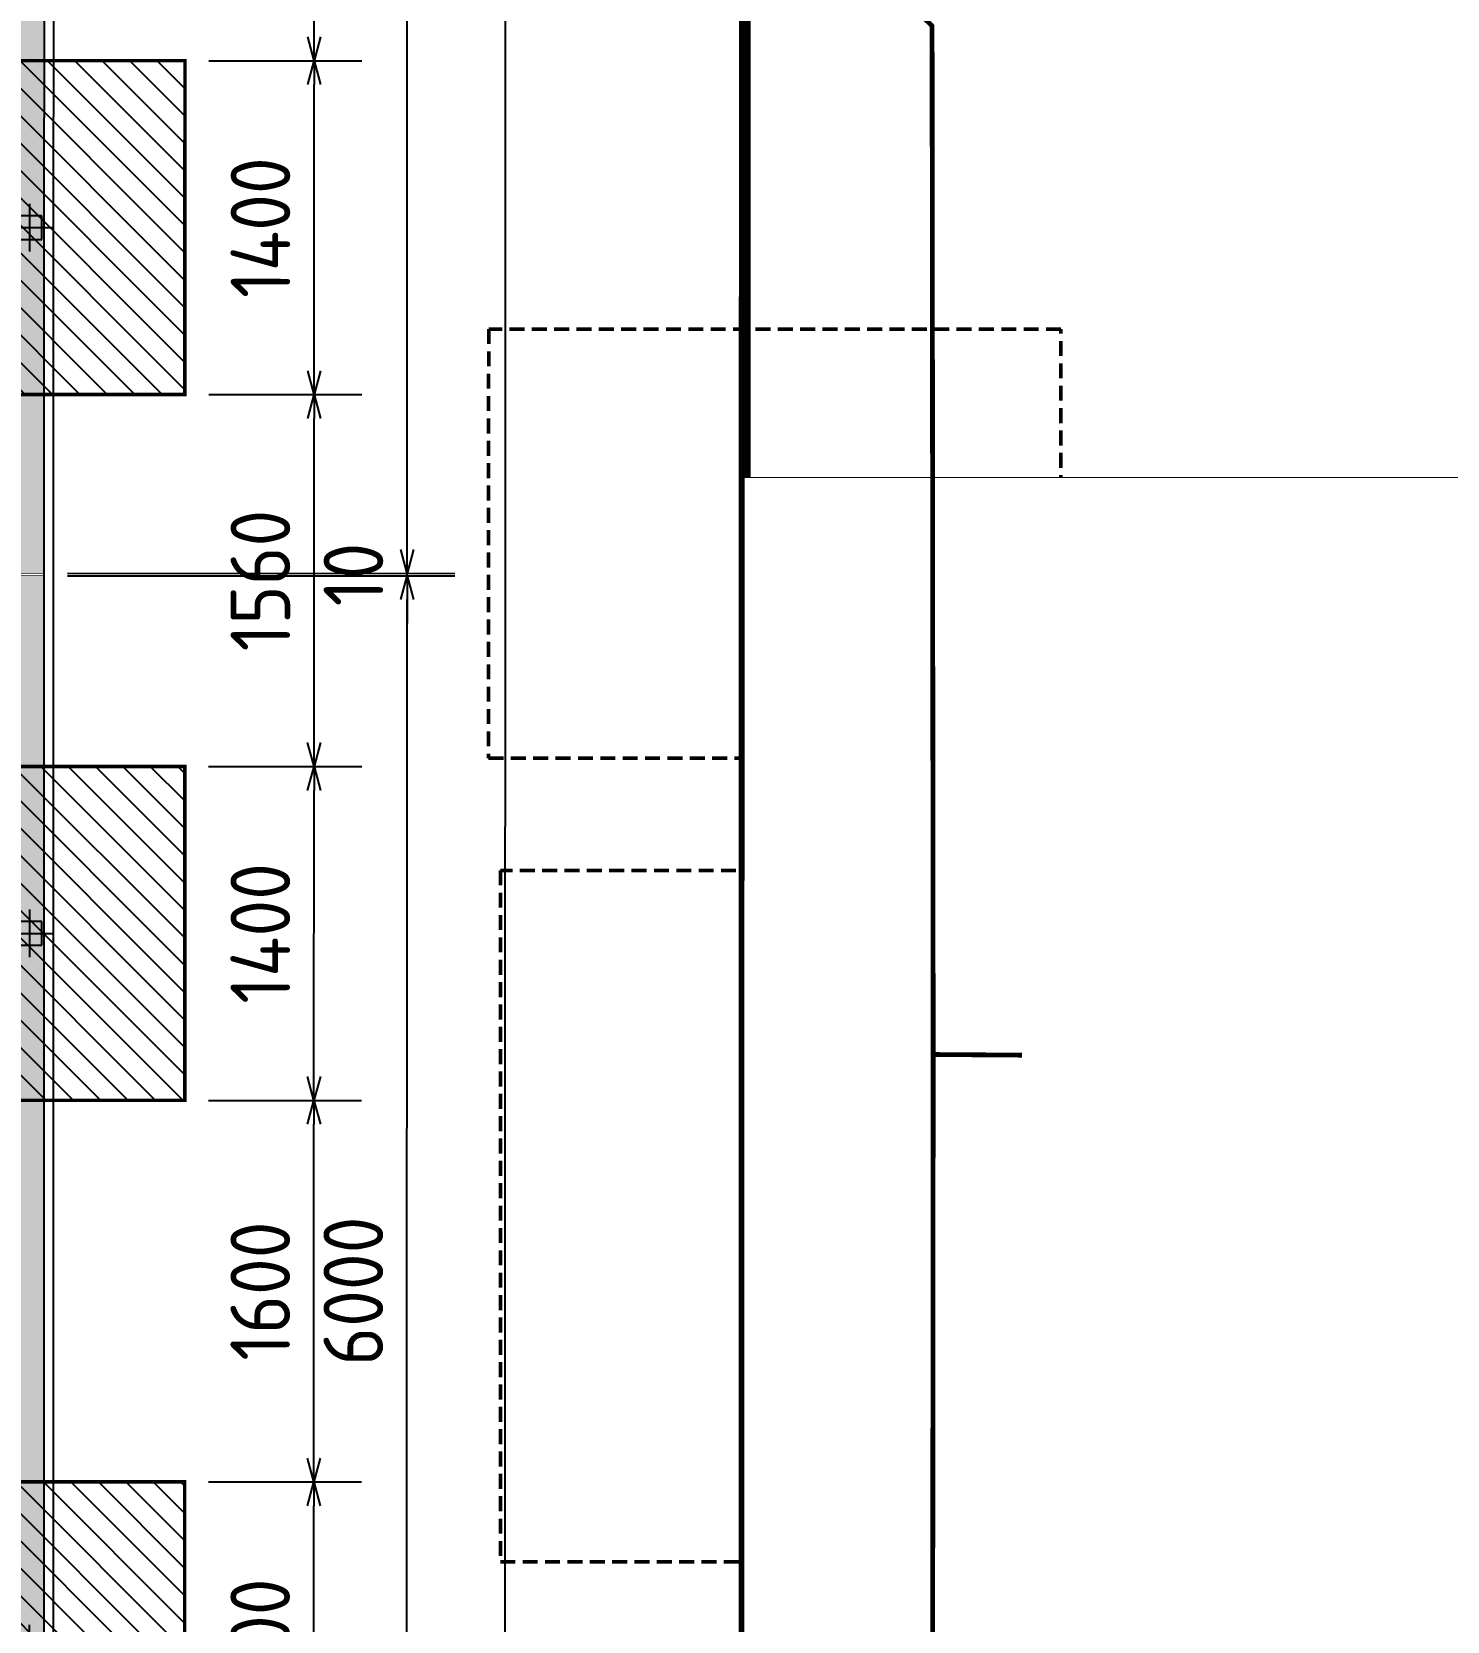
# Model space of a CAD drawing. Header units: centimetres. Extents: x -6122352 to 6876996, y -1694241 to 2592194.
# Drawn here: x 89048 to 94984, y -28458 to -21793 of the extents above; entities that cross this region are included whole.
import ezdxf
from ezdxf.xclip import XClip

# ---------------------------------------------------------------- set-up
doc = ezdxf.new("R2010")
doc.units = ezdxf.units.CM
doc.header["$MEASUREMENT"] = 0
doc.header["$XCLIPFRAME"] = 2
doc.header["$PDMODE"] = 66
doc.header["$PDSIZE"] = 100
for name, pattern in [('CENTER', [2, 1.25, -0.25, 0.25, -0.25]), ('DASHED2', [0.375, 0.25, -0.125]), ('XR-AR-END-SETTING OUT PLAN$0$23261-XR-AR-SI-GF$0$HIDDEN', [0.375, 0.25, -0.125]), ('XR-AR-END-SETTING OUT PLAN$0$23585-XR-AR-END-GROUND FLOOR$0$23261-XR-AR-SI-GF$0$HIDDEN', [0.375, 0.25, -0.125]), ('XR-AR-END-SETTING OUT PLAN$0$23585-XR-AR-END-GROUND FLOOR$0$945-4P-1-101-GROUND FLOOR PLAN$0$XR-MIDDLE-GROUND FLOOR PLAN$0$HIDDEN2', [0.1875, 0.125, -0.0625]), ('XR-AR-END-SETTING OUT PLAN$0$23585-XR-AR-END-GROUND FLOOR$0$XR-END-GROUND FLOOR PLAN$0$HIDDEN2', [0.1875, 0.125, -0.0625])]:
    doc.linetypes.add(name, pattern=pattern)
doc.layers.get('Defpoints').update_dxf_attribs({"color": 255, "linetype": 'CENTER'})
for name, color, linetype in [('00-MI-DIM', 7, 'Continuous'), ('23585-XR-AR-BOUNDARY WALLS AND SETBACKS$0$setback', 7, 'XR-AR-END-SETTING OUT PLAN$0$23261-XR-AR-SI-GF$0$HIDDEN'), ('@MI-FOOTINGS', 7, 'Continuous'), ('@MI-REF LAYER', 7, 'Continuous'), ('@MI-TYPE-02', 6, 'Continuous'), ('B_TH_4', 7, 'Continuous'), ('XR-AR-END-SETTING OUT PLAN$0$23585-XR-AR-END-GROUND FLOOR$0$A-Flor-Strs', 1, 'Continuous')]:
    doc.layers.add(name, color=color, linetype=linetype)
doc.layers.add('08-Compound Wall-2', color=6, linetype='Continuous', lineweight=25, true_color=0xff00ff)
for name, color, linetype, lineweight in [('@ Foundations', 4, 'DASHED2', 50), ('A-ANNO-TEXT', 3, 'Continuous', 25), ('XR-AR-END-SETTING OUT PLAN$0$23585-XR-AR-END-GROUND FLOOR$0$A-DOOR-FULL', 1, 'Continuous', 9), ('XR-AR-END-SETTING OUT PLAN$0$23585-XR-AR-END-GROUND FLOOR$0$A-FLOR-OVHD', 9, 'XR-AR-END-SETTING OUT PLAN$0$23585-XR-AR-END-GROUND FLOOR$0$23261-XR-AR-SI-GF$0$HIDDEN', 15), ('XR-AR-END-SETTING OUT PLAN$0$23585-XR-AR-END-GROUND FLOOR$0$A-GLAZ-SILL', 8, 'Continuous', 5), ('XR-AR-END-SETTING OUT PLAN$0$23585-XR-AR-END-GROUND FLOOR$0$A-GLAZ-WNDO', 232, 'Continuous', 9), ('XR-AR-END-SETTING OUT PLAN$0$23585-XR-AR-END-GROUND FLOOR$0$A-WALL', 7, 'Continuous', 30), ('XR-AR-END-SETTING OUT PLAN$0$23585-XR-AR-END-GROUND FLOOR$0$S-COLS', 51, 'Continuous', 40), ('XR-AR-END-SETTING OUT PLAN$0$23585-XR-AR-END-GROUND FLOOR$0$S-COLS-PATT', 8, 'Continuous', 5)]:
    doc.layers.add(name, color=color, linetype=linetype, lineweight=lineweight)
doc.styles.add('Schueco-BEMSTIL', font='isocpeur.ttf', dxfattribs={"width": 0.9})
doc.dimstyles.new('MI- JWC-TXT-2.5 MM', dxfattribs={"dimscale": 1.5, "dimtxt": 2.5, "dimasz": 1, "dimexe": 2, "dimexo": 1, "dimgap": 1, "dimtad": 1, "dimdec": 0, "dimdsep": 46, "dimtxsty": 'Schueco-BEMSTIL', "dimblk": 'OPEN30', "dimcen": 0, "dimdle": 2, "dimclrd": 140, "dimclre": 8, "dimclrt": 40, "dimadec": 0, "dimazin": 2, "dimtfac": 1, "dimtdec": 0, "dimtix": 1, "dimtmove": 2, "dimatfit": 3, "dimldrblk": 'OPEN', "dimfxl": 2, "dimlwd": -1, "dimlwe": -1, "dimarcsym": 0})

# ---------------------------------------------------------------- blocks, each defined once
blk = doc.blocks.new('23585-XR-AR-BOUNDARY WALLS AND SETBACKS')
at = {"layer": '08-Compound Wall-2'}
blk.add_lwpolyline([(496465.304265361, 2768950.314838669), (496482.9255285829, 2768934.168785633), (496489.0395714305, 2768940.84125811), (496493.0929700581, 2768945.265056611), (496497.1463700577, 2768949.688856612), (496501.1997700583, 2768954.112656611), (496505.2531700579, 2768958.536456612), (496511.2982549883, 2768965.13399356), (496493.6763889136, 2768981.279238157)], dxfattribs=at)
at = {"layer": '23585-XR-AR-BOUNDARY WALLS AND SETBACKS$0$setback', "ltscale": 40, "const_width": 0.05}
blk.add_lwpolyline([(496482.7465575228, 2768938.266069014), (496468.3693618508, 2768951.439640108), (496472.5242740114, 2768955.974177996), (496476.5774013817, 2768960.39789873), (496480.6310491082, 2768964.821550814), (496484.6844491076, 2768969.245350815), (496488.7378421992, 2768973.669143274), (496492.8907719729, 2768978.201506046), (496507.268439416, 2768965.02861297), (496503.11500178, 2768960.495598367), (496499.0616017811, 2768956.071798366), (496495.0082017799, 2768951.647998367), (496490.9548017806, 2768947.224198367), (496486.9014429426, 2768942.800443289)], close=True, dxfattribs=at)
blk = doc.blocks.new('A$C9d9485f6')
at = {"layer": 'A-ANNO-TEXT', "rotation": 312.4881850805905}
blk.add_blockref('23585-XR-AR-BOUNDARY WALLS AND SETBACKS', (-2377088.534775567, -1504219.252137818), dxfattribs=at)
blk = doc.blocks.new('*U35')
for points in [[(91, -5.684341886080801e-14), (41, -5.684341886080801e-14), (41, 1021), (91, 1021)], [(0, 0), (38, -5.684341886080801e-14), (38, -50), (50, -50), (50, -249.999999999997), (0, -249.999999999997)], [(1100, 2.842170943040401e-14), (1062, -2.842170943040401e-14), (1062, -49.99999999999997), (1050, -49.99999999999997), (1050, -249.999999999997), (1100, -249.999999999997)]]:
    blk.add_lwpolyline(points, close=True)
at = {"color": 8, "linetype": 'XR-AR-END-SETTING OUT PLAN$0$23585-XR-AR-END-GROUND FLOOR$0$XR-END-GROUND FLOOR PLAN$0$HIDDEN2'}
blk.add_arc((41, -5.684341886080801e-14), 1021, 1.594950045944486e-15, 90, dxfattribs=at)
at = {"layer": 'XR-AR-END-SETTING OUT PLAN$0$23585-XR-AR-END-GROUND FLOOR$0$A-GLAZ-SILL', "linetype": 'XR-AR-END-SETTING OUT PLAN$0$23585-XR-AR-END-GROUND FLOOR$0$945-4P-1-101-GROUND FLOOR PLAN$0$XR-MIDDLE-GROUND FLOOR PLAN$0$HIDDEN2', "ltscale": 3}
blk.add_lwpolyline([(0, 0), (1100, 0), (1100, -249.999999999997), (0, -249.999999999997)], close=True, dxfattribs=at)
blk = doc.blocks.new('*U37')
for points in [[(91, -5.684341886080801e-14), (41, -5.684341886080801e-14), (41, 1021), (91, 1021)], [(0, 0), (38, -5.684341886080801e-14), (38, -50), (50, -50), (50, -109.9999999801787), (0, -109.9999999801787)], [(1100, 2.842170943040401e-14), (1062, -2.842170943040401e-14), (1062, -49.99999999999997), (1050, -49.99999999999997), (1050, -109.9999999801786), (1100, -109.9999999801786)]]:
    blk.add_lwpolyline(points, close=True)
at = {"color": 8, "linetype": 'XR-AR-END-SETTING OUT PLAN$0$23585-XR-AR-END-GROUND FLOOR$0$XR-END-GROUND FLOOR PLAN$0$HIDDEN2'}
blk.add_arc((41, -5.684341886080801e-14), 1021, 1.594950045944486e-15, 90, dxfattribs=at)
at = {"layer": 'XR-AR-END-SETTING OUT PLAN$0$23585-XR-AR-END-GROUND FLOOR$0$A-GLAZ-SILL', "linetype": 'XR-AR-END-SETTING OUT PLAN$0$23585-XR-AR-END-GROUND FLOOR$0$945-4P-1-101-GROUND FLOOR PLAN$0$XR-MIDDLE-GROUND FLOOR PLAN$0$HIDDEN2', "ltscale": 3}
blk.add_lwpolyline([(0, 0), (1100, 0), (1100, -109.9999999801786), (0, -109.9999999801786)], close=True, dxfattribs=at)
blk = doc.blocks.new('XR-AR-END-SETTING OUT PLAN$0$23585-XR-AR-END-GROUND FLOOR$0$A$C75a8815d')
at = {"layer": 'XR-AR-END-SETTING OUT PLAN$0$23585-XR-AR-END-GROUND FLOOR$0$S-COLS', "color": 252, "lineweight": 30}
for points in [[(-0.02841067314147949, 3499.999932765961), (-0.02841019630432129, 2699.999933242798), (249.9715893268585, 2699.999932765961), (249.9715902805328, 3499.999933004379)], [(3.814697265625e-06, 0.001664876937866211), (3.814697265625e-06, 550.001665353775), (250.0000038146973, 550.0016646385193), (250.0000038146973, 0.001665115356445312)]]:
    blk.add_lwpolyline(points, close=True, dxfattribs=at)
blk = doc.blocks.new('XR-AR-END-SETTING OUT PLAN')
at = {"layer": 'XR-AR-END-SETTING OUT PLAN$0$23585-XR-AR-END-GROUND FLOOR$0$A-FLOR-OVHD', "color": 8}
blk.add_line((3200.106140449643, 10249.99855422974), (3200.106631532311, 8999.99834060669), dxfattribs=at)
at = {"layer": 'XR-AR-END-SETTING OUT PLAN$0$23585-XR-AR-END-GROUND FLOOR$0$A-FLOR-OVHD', "color": 8, "ltscale": 5}
for p, q in [((4150.149359419942, 9210.30683708191), (3250.158987239003, 9610.350899219513)), ((3250.158987298608, 9210.306836605072), (4150.149360194802, 9610.350899219513))]:
    blk.add_line(p, q, dxfattribs=at)
blk.add_lwpolyline([(3250.158987298608, 9210.306836605072), (4150.149359419942, 9210.30683708191), (4150.149360194802, 9610.350899219513), (3250.158987239003, 9610.350899219513)], close=True, dxfattribs=at)
at = {"layer": 'XR-AR-END-SETTING OUT PLAN$0$23585-XR-AR-END-GROUND FLOOR$0$A-Flor-Strs', "color": 8}
for p, q in [((3000.102111771703, 10249.9985537529), (3000.102079167962, 8999.993498325348)), ((3300.102112427354, 10249.99855422974), (3300.102079108357, 8999.99349784851)), ((3300.102093592286, 9549.99603509903), (3171.357380345464, 9681.451865673065)), ((3000.102095738053, 9549.996026039124), (3300.102093592286, 9549.99603509903)), ((3300.102093592286, 9549.99603509903), (3171.35738016665, 9418.540202617645))]:
    blk.add_line(p, q, dxfattribs=at)
at = {"layer": 'XR-AR-END-SETTING OUT PLAN$0$23585-XR-AR-END-GROUND FLOOR$0$A-GLAZ-SILL', "color": 8}
blk.add_line((3250.100986972451, 6049.997144699097), (3250.10133947432, 8199.998291492462), dxfattribs=at)
at = {"layer": 'XR-AR-END-SETTING OUT PLAN$0$23585-XR-AR-END-GROUND FLOOR$0$A-GLAZ-WNDO', "color": 8}
for p, q in [((3000.101339235902, 8199.998291015625), (3000.101339116693, 8149.998291015625)), ((3150.100986912847, 6099.997143745422), (3150.101339116693, 8199.998291015625)), ((3150.101339116693, 8199.998291015625), (3150.101339295506, 8149.998290538788)), ((3150.101339295506, 8149.998290538788), (3000.101339116693, 8149.998291015625)), ((3000.101213410497, 7447.998108863831), (3000.101213350892, 7497.998109340668)), ((3000.101213350892, 7497.998109340668), (3150.101213827729, 7497.998108386993)), ((3150.101213827729, 7497.998108386993), (3150.101213887334, 7447.998108863831)), ((3150.101213887334, 7447.998108863831), (3000.101213410497, 7447.998108863831)), ((3000.100987270474, 6746.998107910156), (3000.100986436009, 6796.998108863831)), ((3000.100986436009, 6796.998108863831), (3150.100987270474, 6796.998108863831)), ((3150.100986376405, 6746.998108863831), (3000.100987270474, 6746.998107910156)), ((3150.100987270474, 6796.998108863831), (3150.100986376405, 6746.998108863831)), ((3000.100986972451, 6049.997144699097), (3000.100986972451, 6099.997144699097)), ((3000.100986972451, 6099.997144699097), (3150.100986912847, 6099.997143745422)), ((3150.100986912847, 6099.997143745422), (3150.100987151265, 6049.997144699097)), ((3000.100986972451, 6049.997144699097), (3250.100986972451, 6049.997144699097))]:
    blk.add_line(p, q, dxfattribs=at)
for points in [[(3250.122793927789, 8199.997313976288), (3000.101339235902, 8199.998291015625)], [(3000.101213350892, 7497.998109340668), (3000.101339116693, 8149.998291015625)], [(3050.101339116693, 8149.998291015625), (3050.101213350892, 7497.998108863831)], [(3000.100986972451, 6099.997144699097), (3000.101213410497, 7447.998108863831)], [(3050.101213291287, 7447.998109340668), (3050.100986912847, 6796.998107910156)], [(3050.100986853242, 6746.998108386993), (3050.1009863168, 6099.997145175934)]]:
    blk.add_lwpolyline(points, dxfattribs=at)
at = {"layer": 'XR-AR-END-SETTING OUT PLAN$0$23585-XR-AR-END-GROUND FLOOR$0$A-WALL', "color": 8}
blk.add_lwpolyline([(3850.106042101979, 10500.01968860626), (5750.107330158353, 10500.00084400177), (5750.107415214181, 10250.00188541412), (4790.107357934117, 10249.9985537529), (4790.107358291745, 10149.99855566025), (4540.107357993722, 10149.99855566025), (4540.10735835135, 10249.9985537529), (3000.102095916867, 10249.99855327606), (3000.102079048753, 11999.99910259247), (3250.104392960668, 11999.99910163879), (3250.104392841458, 11100.02067995071), (3850.106042161584, 11100.02068090439), (3850.10604198277, 10499.99947547913)], dxfattribs=at)
for points in [[(4790.1072358042, 8749.999267578125), (3250.101112738252, 8749.997854709625), (3250.123472645879, 8199.998291492462), (3000.123275354505, 8199.998291015625), (3000.100934281945, 8999.998242855072), (4540.107388034463, 8999.998847484589), (4540.107358470559, 9049.998554706573), (4790.107358232141, 9049.99855518341)], [(5650.11106570065, 8750.000054359436), (4790.107256367803, 8749.999291419983), (4790.107256188989, 8850.000108718872), (5650.111065641046, 8850.001082897186)], [(3250.12934859097, 5750.006791114807), (3250.100409820676, 5750.006854534149), (3250.100986972451, 6049.997144699097), (3000.129348531365, 6049.997144699097), (3000.129348650575, 5499.999974727631), (3250.129348769784, 5500.006791591644)], [(3250.129348710179, 5499.998108386993), (7760.105232134461, 5500.00174665451), (7760.105232253671, 5750.00045633316), (3250.129348531365, 5749.997789859772)]]:
    blk.add_lwpolyline(points, close=True, dxfattribs=at)
at = {"layer": 'XR-AR-END-SETTING OUT PLAN$0$23585-XR-AR-END-GROUND FLOOR$0$A-DOOR-FULL', "color": 8, "xscale": -1, "rotation": 270}
blk.add_blockref('*U35', (4790.107358232141, 9049.99855518341), dxfattribs=at)
at = {"layer": 'XR-AR-END-SETTING OUT PLAN$0$23585-XR-AR-END-GROUND FLOOR$0$A-DOOR-FULL', "color": 8, "xscale": 0.9090909090912127, "yscale": 0.9090909090912127, "zscale": 0.9090909090912127, "rotation": 179.9999999999999}
blk.add_blockref('*U37', (6650.111066237092, 8750.001082897186), dxfattribs=at)
at = {"layer": 'XR-AR-END-SETTING OUT PLAN$0$23585-XR-AR-END-GROUND FLOOR$0$S-COLS-PATT', "color": 8}
blk.add_blockref('XR-AR-END-SETTING OUT PLAN$0$23585-XR-AR-END-GROUND FLOOR$0$A$C75a8815d', (3000.129344239831, 5499.998310089111), dxfattribs=at)
blk = doc.blocks.new('END UNIT')
at = {"xscale": 0.001, "yscale": 0.001, "zscale": 0.001}
blk.add_blockref('XR-AR-END-SETTING OUT PLAN', (-9.150201729830158, 0), dxfattribs=at)
blk = doc.blocks.new('TH_4')
at = {"xscale": -1}
blk.add_blockref('END UNIT', (495826.3053798428, 2769130.514097063), dxfattribs=at)
blk = doc.blocks.new('A$C780da55d')
at = {"layer": 'B_TH_4', "xscale": 1.000039159572381, "yscale": 1.000039159572381, "zscale": 1.000039159572381}
blk.add_blockref('TH_4', (-495814.0704651335, -2769239.302089663), dxfattribs=at)
blk = doc.blocks.new('23585-XR-AR-MALDIVE-2$0$TH_4')
blk.add_blockref('A$C780da55d', (495794.655359471, 2769130.864096801))
at = {"layer": '@ Foundations', "linetype": 'DASHED2', "ltscale": 0.25}
for points in [[(495831.1802292943, 2769137.659569025), (495833.4802292943, 2769137.659569025), (495833.4802292943, 2769140.559569024), (495831.1802292943, 2769140.559569024)], [(495833.5302292943, 2769135.389569025), (495833.5302292943, 2769137.189569024), (495831.1302292944, 2769137.189569024), (495831.1302292944, 2769135.389569025)]]:
    blk.add_lwpolyline(points, close=True, dxfattribs=at)
blk = doc.blocks.new('_Open30')
at = {"color": 0, "linetype": 'ByBlock', "lineweight": -2}
for p, q in [((-1, 0.26794919), (0, 0)), ((0, 0), (-1, -0.26794919)), ((0, 0), (-1, 0))]:
    blk.add_line(p, q, dxfattribs=at)
blk = doc.blocks.new('*D969')
at = {"layer": '00-MI-DIM', "color": 8, "transparency": 16777216}
for p, q in [((436954.0152528339, -155180.2610541204), (438577.6375002023, -155180.5519623827)), ((436952.9402184869, -161180.2609578122), (438576.5624659396, -161180.5518660744))]:
    blk.add_line(p, q, dxfattribs=at)
at = {"layer": '00-MI-DIM', "color": 140, "transparency": 16777216}
blk.add_line((438376.5803863876, -161080.5160332042), (438377.6195861748, -155280.5161263021), dxfattribs=at)
at = {"layer": 'Defpoints', "color": 0, "transparency": 16777216}
for p in [(436854.015254439, -155180.2431368827), (438377.6375034126, -155180.5161279073), (436852.940220092, -161180.2430405745)]:
    blk.add_point(p, dxfattribs=at)
at = {"layer": '00-MI-DIM', "color": 140, "transparency": 16777216, "xscale": 100, "yscale": 100, "zscale": 100}
for p, rotation in [((438377.6375034126, -155180.5161279073), 89.98973417893167), ((438376.5624691499, -161180.516031599), 269.9897341789317)]:
    blk.add_blockref('_Open30', p, dxfattribs=dict(at, rotation=rotation))
at = {"layer": '00-MI-DIM', "color": 40, "transparency": 16777216, "insert": (438152.0999898928, -158180.4757659896), "char_height": 250, "attachment_point": 5, "rotation": 89.98973417893166, "style": 'Schueco-BEMSTIL'}
blk.add_mtext('6000', dxfattribs=at)
blk = doc.blocks.new('_Open')
at = {"color": 0, "linetype": 'ByBlock', "lineweight": -2}
for p, q in [((-1, 0.1666666666666667), (0, 0)), ((-1, -0.1666666666666667), (0, 0)), ((0, 0), (-1, 0))]:
    blk.add_line(p, q, dxfattribs=at)
blk = doc.blocks.new('*D970')
at = {"layer": '00-MI-DIM', "color": 140, "transparency": 16777216}
for p, q in [((438377.6572124162, -155070.5161296729), (438377.6751296539, -154970.5161312781)), ((438377.6375034548, -155180.5161279073), (438377.6392951785, -155170.5161280678)), ((438377.619586217, -155280.5161263021), (438377.6016689793, -155380.516124697))]:
    blk.add_line(p, q, dxfattribs=at)
at = {"layer": '00-MI-DIM', "color": 8, "transparency": 16777216}
for p, q in [((436954.015252834, -155180.2610541204), (438577.6375002445, -155180.5519623827)), ((436954.0170445581, -155170.2610542809), (438577.6392919683, -155170.5519625432))]:
    blk.add_line(p, q, dxfattribs=at)
at = {"layer": 'Defpoints', "color": 0, "transparency": 16777216}
for p in [(436854.0152544391, -155180.2431368827), (436854.0170461632, -155170.2431370432), (438377.6392951785, -155170.5161280678)]:
    blk.add_point(p, dxfattribs=at)
at = {"layer": '00-MI-DIM', "color": 140, "transparency": 16777216, "xscale": 100, "yscale": 100, "zscale": 100}
for p, rotation in [((438377.6392951785, -155170.5161280678), 269.9897341789317), ((438377.6375034548, -155180.5161279073), 89.98973417893167)]:
    blk.add_blockref('_Open30', p, dxfattribs=dict(at, rotation=rotation))
at = {"layer": '00-MI-DIM', "color": 40, "transparency": 16777216, "insert": (438152.6384029282, -155175.4758142027), "char_height": 250, "attachment_point": 5, "rotation": 89.98973417893166, "style": 'Schueco-BEMSTIL'}
blk.add_mtext('10', dxfattribs=at)
blk = doc.blocks.new('*D971')
at = {"layer": '00-MI-DIM', "color": 8, "transparency": 16777216}
for p, q in [((436955.3637810465, -149270.2052058329), (438578.6964190672, -149270.4960622052)), ((436954.017044558, -155170.261054281), (438577.6392920095, -155170.5519625432))]:
    blk.add_line(p, q, dxfattribs=at)
at = {"layer": '00-MI-DIM', "color": 140, "transparency": 16777216}
blk.add_line((438377.6572124575, -155070.516129673), (438378.6785050397, -149370.4602261246), dxfattribs=at)
at = {"layer": 'Defpoints', "color": 0, "transparency": 16777216}
for p in [(436855.3637826517, -149270.1872885952), (438378.6964222774, -149270.4602277298), (436854.0170461631, -155170.2431370433)]:
    blk.add_point(p, dxfattribs=at)
at = {"layer": '00-MI-DIM', "color": 140, "transparency": 16777216, "xscale": 100, "yscale": 100, "zscale": 100}
for p, rotation in [((438378.6964222774, -149270.4602277298), 89.98973417893167), ((438377.6392952198, -155170.5161280678), 269.9897341789317)]:
    blk.add_blockref('_Open30', p, dxfattribs=dict(at, rotation=rotation))
at = {"layer": '00-MI-DIM', "color": 40, "transparency": 16777216, "insert": (438153.1678623602, -152220.4478641353), "char_height": 250, "attachment_point": 5, "rotation": 89.98973417893166, "style": 'Schueco-BEMSTIL'}
blk.add_mtext('5900', dxfattribs=at)
blk = doc.blocks.new('*D972')
at = {"layer": '00-MI-DIM', "color": 8, "transparency": 16777216}
for p, q in [((436895.3779130885, -149271.1944580374), (438990.7380413861, -149271.5698886985)), ((436886.5042159107, -197271.618946779), (438982.1376910816, -197271.9944264163))]:
    blk.add_line(p, q, dxfattribs=at)
at = {"layer": '00-MI-DIM', "color": 140, "transparency": 16777216}
blk.add_line((438782.1556115296, -197171.958593546), (438790.7201273586, -149371.534052618), dxfattribs=at)
at = {"layer": 'Defpoints', "color": 0, "transparency": 16777216}
for p in [(436795.3779146937, -149271.1765407997), (438790.7380445963, -149271.5340542231), (436786.5042175158, -197271.6010295413)]:
    blk.add_point(p, dxfattribs=at)
at = {"layer": '00-MI-DIM', "color": 140, "transparency": 16777216, "xscale": 100, "yscale": 100, "zscale": 100}
for p, rotation in [((438790.7380445963, -149271.5340542231), 89.98973417893167), ((438782.1376942919, -197271.9585919409), 269.9897341789317)]:
    blk.add_blockref('_Open30', p, dxfattribs=dict(at, rotation=rotation))
at = {"layer": '00-MI-DIM', "color": 40, "transparency": 16777216, "insert": (438561.4378730557, -173271.7060092971), "char_height": 250, "attachment_point": 5, "rotation": 89.98973417893166, "style": 'Schueco-BEMSTIL'}
blk.add_mtext('48000', dxfattribs=at)
blk = doc.blocks.new('T2-FOOTING PLAN')
at = {"layer": '@MI-FOOTINGS', "transparency": 33554679}
h = blk.add_hatch(dxfattribs=at)
h.set_pattern_fill('ANSI31', color=8, scale=650)
h.set_pattern_definition([(45, (0, 0), (-57.45242597140699, 57.45242597140699), [])])
h.paths.add_polyline_path([(-700, 650), (700, 650), (700, -650), (-700, -650)])
at = {"layer": '@MI-FOOTINGS', "color": 160, "true_color": 0x3340f0, "const_width": 15}
blk.add_lwpolyline([(-700, 650), (700, 650), (700, -650), (-700, -650)], close=True, dxfattribs=at)
at = {"layer": '@MI-FOOTINGS', "color": 30}
blk.add_point((0, 0), dxfattribs=at)
blk = doc.blocks.new('*D979')
at = {"layer": '00-MI-DIM', "color": 8, "transparency": 16777216}
for p, q in [((437544.9368868746, -158980.3670259081), (438186.7976774952, -158980.4820296336)), ((437544.686045527, -160380.3670034362), (438186.5468361672, -160380.4820071617))]:
    blk.add_line(p, q, dxfattribs=at)
at = {"layer": '00-MI-DIM', "color": 140, "transparency": 16777216}
blk.add_line((437986.5647566152, -160280.4461742914), (437986.7797634677, -159080.446193553), dxfattribs=at)
at = {"layer": 'Defpoints', "color": 0, "transparency": 16777216}
for p in [(437444.9368884797, -158980.3491086704), (437986.7976807054, -158980.4461951581), (437444.6860471321, -160380.3490861985)]:
    blk.add_point(p, dxfattribs=at)
at = {"layer": '00-MI-DIM', "color": 140, "transparency": 16777216, "xscale": 100, "yscale": 100, "zscale": 100}
for p, rotation in [((437986.7976807054, -158980.4461951581), 89.98973417893167), ((437986.5468393775, -160380.4461726863), 269.9897341789317)]:
    blk.add_blockref('_Open30', p, dxfattribs=dict(at, rotation=rotation))
at = {"layer": '00-MI-DIM', "color": 40, "transparency": 16777216, "insert": (437761.672263653, -159680.4058701373), "char_height": 250, "attachment_point": 5, "rotation": 89.98973417893166, "style": 'Schueco-BEMSTIL'}
blk.add_mtext('1400', dxfattribs=at)
blk = doc.blocks.new('*D980')
at = {"layer": '00-MI-DIM', "color": 8, "transparency": 16777216}
for p, q in [((437545.225078493, -157380.3670050876), (438187.0843533294, -157380.4820085415)), ((437544.9368868746, -158980.3670259081), (438186.7976775177, -158980.4820296336))]:
    blk.add_line(p, q, dxfattribs=at)
at = {"layer": '00-MI-DIM', "color": 140, "transparency": 16777216}
blk.add_line((437986.8155979657, -158880.4461967633), (437987.066439302, -157480.4461724609), dxfattribs=at)
at = {"layer": 'Defpoints', "color": 0, "transparency": 16777216}
for p in [(437445.2250800981, -157380.3490878499), (437987.0843565397, -157380.446174066), (437444.9368884797, -158980.3491086704)]:
    blk.add_point(p, dxfattribs=at)
at = {"layer": '00-MI-DIM', "color": 140, "transparency": 16777216, "xscale": 100, "yscale": 100, "zscale": 100}
for p, rotation in [((437987.0843565397, -157380.446174066), 89.98973417893167), ((437986.797680728, -158980.4461951582), 269.9897341789317)]:
    blk.add_blockref('_Open30', p, dxfattribs=dict(at, rotation=rotation))
at = {"layer": '00-MI-DIM', "color": 40, "transparency": 16777216, "insert": (437761.9410222454, -158180.4058708272), "char_height": 250, "attachment_point": 5, "rotation": 89.98973417893166, "style": 'Schueco-BEMSTIL'}
blk.add_mtext('1600', dxfattribs=at)
blk = doc.blocks.new('*D981')
at = {"layer": '00-MI-DIM', "color": 8, "transparency": 16777216}
for p, q in [((437545.4759198404, -155980.3670275596), (438187.3351946769, -155980.4820310134)), ((437545.2250784929, -157380.3670050876), (438187.084353349, -157380.4820085415))]:
    blk.add_line(p, q, dxfattribs=at)
at = {"layer": '00-MI-DIM', "color": 140, "transparency": 16777216}
blk.add_line((437987.102273797, -157280.4461756712), (437987.3172806495, -156080.4461949329), dxfattribs=at)
at = {"layer": 'Defpoints', "color": 0, "transparency": 16777216}
for p in [(437445.4759214456, -155980.3491103218), (437987.3351978872, -155980.446196538), (437445.225080098, -157380.3490878499)]:
    blk.add_point(p, dxfattribs=at)
at = {"layer": '00-MI-DIM', "color": 140, "transparency": 16777216, "xscale": 100, "yscale": 100, "zscale": 100}
for p, rotation in [((437987.3351978872, -155980.446196538), 89.98973417893167), ((437987.0843565593, -157380.446174066), 269.9897341789317)]:
    blk.add_blockref('_Open30', p, dxfattribs=dict(at, rotation=rotation))
at = {"layer": '00-MI-DIM', "color": 40, "transparency": 16777216, "insert": (437762.2097808348, -156680.4058715171), "char_height": 250, "attachment_point": 5, "rotation": 89.98973417893166, "style": 'Schueco-BEMSTIL'}
blk.add_mtext('1400', dxfattribs=at)
blk = doc.blocks.new('*D982')
at = {"layer": '00-MI-DIM', "color": 8, "transparency": 16777216}
for p, q in [((437545.8986330825, -154420.8391275188), (438187.6146190289, -154420.9541052993)), ((437545.4759198405, -155980.3670275595), (438187.3351946988, -155980.4820310134))]:
    blk.add_line(p, q, dxfattribs=at)
at = {"layer": '00-MI-DIM', "color": 140, "transparency": 16777216}
blk.add_line((437987.3531151467, -155880.4461981431), (437987.5967050014, -154520.9182692187), dxfattribs=at)
at = {"layer": 'Defpoints', "color": 0, "transparency": 16777216}
for p in [(437445.8986346876, -154420.8212102811), (437987.6146222391, -154420.9182708239), (437445.4759214456, -155980.3491103218)]:
    blk.add_point(p, dxfattribs=at)
at = {"layer": '00-MI-DIM', "color": 140, "transparency": 16777216, "xscale": 100, "yscale": 100, "zscale": 100}
for p, rotation in [((437987.6146222391, -154420.9182708239), 89.98973417893167), ((437987.335197909, -155980.446196538), 269.9897341789317)]:
    blk.add_blockref('_Open30', p, dxfattribs=dict(at, rotation=rotation))
at = {"layer": '00-MI-DIM', "color": 40, "transparency": 16777216, "insert": (437762.4749136856, -155200.6419198961), "char_height": 250, "attachment_point": 5, "rotation": 89.98973417893166, "style": 'Schueco-BEMSTIL'}
blk.add_mtext('1560', dxfattribs=at)
blk = doc.blocks.new('*D983')
at = {"layer": '00-MI-DIM', "color": 8, "transparency": 16777216}
for p, q in [((437546.1494744301, -153020.8391499907), (438187.8654603764, -153020.9541277711)), ((437545.8986330825, -154420.8391275188), (438187.6146190485, -154420.9541052993))]:
    blk.add_line(p, q, dxfattribs=at)
at = {"layer": '00-MI-DIM', "color": 140, "transparency": 16777216}
blk.add_line((437987.6325394965, -154320.918272429), (437987.847546349, -153120.9182916906), dxfattribs=at)
at = {"layer": 'Defpoints', "color": 0, "transparency": 16777216}
for p in [(437446.1494760352, -153020.821232753), (437987.8654635867, -153020.9182932957), (437445.8986346876, -154420.8212102811)]:
    blk.add_point(p, dxfattribs=at)
at = {"layer": '00-MI-DIM', "color": 140, "transparency": 16777216, "xscale": 100, "yscale": 100, "zscale": 100}
for p, rotation in [((437987.8654635867, -153020.9182932957), 89.98973417893167), ((437987.6146222588, -154420.9182708238), 269.9897341789317)]:
    blk.add_blockref('_Open30', p, dxfattribs=dict(at, rotation=rotation))
at = {"layer": '00-MI-DIM', "color": 40, "transparency": 16777216, "insert": (437762.7400465343, -153720.877968275), "char_height": 250, "attachment_point": 5, "rotation": 89.98973417893166, "style": 'Schueco-BEMSTIL'}
blk.add_mtext('1400', dxfattribs=at)
blk = doc.blocks.new('*D984')
at = {"layer": '00-MI-DIM', "color": 8, "transparency": 16777216}
for p, q in [((437546.4376660485, -151420.8391291703), (438188.1521362107, -151420.9541066792)), ((437546.1494744302, -153020.8391499907), (438187.865460399, -153020.9541277712))]:
    blk.add_line(p, q, dxfattribs=at)
at = {"layer": '00-MI-DIM', "color": 140, "transparency": 16777216}
blk.add_line((437987.8833808469, -152920.9182949009), (437988.1342221833, -151520.9182705986), dxfattribs=at)
at = {"layer": 'Defpoints', "color": 0, "transparency": 16777216}
for p in [(437446.4376676537, -151420.8212119326), (437988.152139421, -151420.9182722037), (437446.1494760353, -153020.821232753)]:
    blk.add_point(p, dxfattribs=at)
at = {"layer": '00-MI-DIM', "color": 140, "transparency": 16777216, "xscale": 100, "yscale": 100, "zscale": 100}
for p, rotation in [((437988.152139421, -151420.9182722037), 89.98973417893167), ((437987.8654636092, -153020.9182932958), 269.9897341789317)]:
    blk.add_blockref('_Open30', p, dxfattribs=dict(at, rotation=rotation))
at = {"layer": '00-MI-DIM', "color": 40, "transparency": 16777216, "insert": (437763.0088051267, -152220.8779689649), "char_height": 250, "attachment_point": 5, "rotation": 89.98973417893166, "style": 'Schueco-BEMSTIL'}
blk.add_mtext('1600', dxfattribs=at)
blk = doc.blocks.new('T2-PARTITION WALL')
at = {"layer": '@MI-TYPE-02'}
h = blk.add_hatch(color=256, dxfattribs=at)
h.dxf.hatch_style = 1
h.paths.add_polyline_path([(-71.02508106571622, -42098.55009387963), (-68.87369340774603, -48000.4032188518), (51.12629905209178, -48000.44575863145), (48.97491139412159, -42098.59263365931)])
h.paths.add_polyline_path([(-68.89454710215796, -36088.55047151487), (-71.02153608424123, -42088.55009450795), (48.97845637565479, -42088.5926342876), (51.10544535767986, -36088.59301129446)])
h.paths.add_polyline_path([(-66.7640131386579, -30078.55084915002), (-68.89100212074118, -36078.55047214316), (51.10899033915484, -36078.59301192281), (53.23597932123812, -30078.59338892964)])
h.paths.add_polyline_path([(-64.63347917504143, -24068.55122678523), (-66.7604681570665, -30068.55084977832), (53.23952430277131, -30068.59338955799), (55.36651328485459, -24068.59376656482)])
h.paths.add_polyline_path([(-64.59134481713409, -23929.04480615037), (-63.51631047029514, -17929.04490245861), (56.48368760355515, -17929.06640314552), (55.40865325671621, -23929.06630683731)])
h.paths.add_polyline_path([(-63.51451874629129, -17919.04490261909), (-62.43948439945234, -11919.04499892736), (57.56051367439795, -11919.0664996143), (56.48547932755901, -17919.06640330606)])
h.paths.add_polyline_path([(-62.43769267533207, -11909.04499908781), (-61.36265832849313, -5909.045095396083), (58.63733974535717, -5909.066596083023), (57.56230539846001, -11909.06649977478)])
h.paths.add_polyline_path([(-61.36086660448927, -5899.04509555659), (-60.01430928823538, 0.01075290745939128), (59.98568878561491, -0.01074777948088013), (58.63913146936102, -5899.066596243531)])
at = {"layer": '@MI-TYPE-02', "const_width": 2.5}
for points in [[(-61.36086660448927, -5899.04509555659), (-60.01430928823538, 0.01075290745939128), (59.98568878561491, -0.01074777948088013), (58.63913146936102, -5899.066596243531)], [(-62.43769267533207, -11909.04499908781), (-61.36265832849313, -5909.045095396083), (58.63733974535717, -5909.066596083023), (57.56230539846001, -11909.06649977478)]]:
    blk.add_lwpolyline(points, close=True, dxfattribs=at)
at = {"layer": '@MI-FOOTINGS', "rotation": 89.98973417812736}
for p in [(0.6461511011584662, -4449.528218663094), (-0.02740348846418783, -7409.056096231885), (-0.5664364544209093, -10409.0560945805)]:
    blk.add_blockref('T2-FOOTING PLAN', p, dxfattribs=at)
at = {"layer": '00-MI-DIM'}
for base, p1, p2, picture, middle in [((1995.360129902663, -0.3575134233979043), (-8.87369717785623, -48000.42448874158), (0, 0), '*D972', (1766.059958362021, -24000.52946849744)), ((1192.77422472727, -2149.741731404043), (650.7715613415654, -3749.644691953297), (651.0597529599632, -2149.644671132854), '*D984', (967.6308904329504, -2949.70142816523)), ((1192.487548893017, -3749.741752496015), (650.520719993976, -5149.644669481379), (650.7715613414766, -3749.644691953232), '*D983', (967.3621318406076, -4449.701427475258)), ((1192.23670754544, -5149.741730024172), (650.0980067519428, -6709.172569522088), (650.5207199939483, -5149.644669481415), '*D982', (967.096998991941, -5929.465379096371)), ((1191.957283193527, -6709.269655738313), (649.8471654043439, -8109.172547050166), (650.0980067519027, -6709.172569522136), '*D981', (966.8318661411082, -7409.229330717437)), ((1191.706441846008, -8109.269633266355), (649.5589737860137, -9709.1725678707), (649.8471654044697, -8109.17254705017), '*D980', (966.5631075517158, -8909.229330027534)), ((1191.419766011755, -9709.269654358442), (649.3081324383871, -11109.17254539879), (649.5589737860042, -9709.172567870668), '*D979', (966.2943489593359, -10409.2293293376))]:
    dim = blk.add_linear_dim(base=base, p1=p1, p2=p2, angle=89.98973417893167, dimstyle='MI- JWC-TXT-2.5 MM', dxfattribs=at)
    dim.commit()
    dim.dimension.update_dxf_attribs({"geometry": picture, "text_midpoint": middle, "insert": (-436795.3779146937, 149271.1765407997)})
for base, p1, p2, picture, middle in [((1583.318507583695, 0.7163130699482281), (58.63913146941923, -5899.066596243531), (59.98586795799201, 0.9892522045120131), '*D971', (1582.78994405485, -2949.311637120467)), ((1582.261380484852, -5899.339587268099), (58.63733974535717, -5909.066596083023), (58.63913146947743, -5899.066596243501), '*D970', (1582.260484622966, -5904.339587187802)), ((1582.25958871888, -5909.339587107563), (57.5623053983436, -11909.06649977478), (58.63733974529896, -5909.066596083052), '*D969', (1581.722071587516, -8909.339538974775))]:
    dim = blk.add_linear_dim(base=base, p1=p1, p2=p2, angle=89.98973417893167, dimstyle='MI- JWC-TXT-2.5 MM', dxfattribs=at)
    dim.commit()
    dim.dimension.update_dxf_attribs({"geometry": picture, "text_midpoint": middle, "dimtype": 128, "insert": (-436795.3779146937, 149271.1765407997)})

msp = doc.modelspace()

# ---------------------------------------------------------------- hatches: boundary and pattern name
at = {"layer": '@MI-REF LAYER'}
h = msp.add_hatch(dxfattribs=at)
h.set_pattern_fill('ANSI31', color=256, scale=1999.999998458916, angle=186.7183412143764)
h.set_pattern_definition([(231.7183412143764, (-2377109729.195271, -1504175463.930205), (196.2436825049419, -154.8819453021617), [])])
h.paths.add_polyline_path([(92037.13902258463, -23664.3948279237), (128338.704709431, -23670.85480309973), (128336.2093290135, -37944.68568790456), (122085.9638312767, -37943.57343604637), (122086.1519751847, -37642.94383336664), (98284.7186077416, -37638.70829634352), (98284.79975513293, -37939.33794656528), (92034.55425807217, -37938.22569720303)])

# ---------------------------------------------------------------- block references
at = {"layer": '@MI-REF LAYER', "xscale": 1000, "yscale": 1000, "zscale": 1000}
msp.add_blockref('A$C9d9485f6', (-23958.95045533385, 48155.57226163784), dxfattribs=at)

# ---------------------------------------------------------------- next in the draw order: block references
at = {"layer": '@MI-REF LAYER'}
ref = msp.add_blockref('23585-XR-AR-MALDIVE-2$0$TH_4', (496417262.486582, 2769024071.136306), dxfattribs=dict(at, xscale=999.9999999999998, yscale=999.9999999999998, zscale=999.9999999999998, rotation=179.9898040398786))
XClip(ref).set_block_clipping_path([(495835.39554444235, 2769154.4543920932), (495826.3054936873, 2769154.4143740092), (495820.3054908863, 2769154.4143365184), (495814.30548605276, 2769154.414299026), (495808.30548121966, 2769154.4142615357), (495802.3054763861, 2769154.4142240435), (495793.3572849813, 2769154.454544789), (495793.3582675471, 2769130.514365376), (495835.3955587419, 2769130.5143724433)])

# ---------------------------------------------------------------- next in the draw order: linework, layer by layer
at = {"layer": '@MI-REF LAYER', "const_width": 5}
msp.add_lwpolyline([(128336.2540242733, -37944.68569592456), (122085.9638314471, -37943.5734359267), (122086.1519760981, -37642.94383344002), (98284.7186079132, -37638.70829618581), (98284.79975523063, -37939.33794651444), (92034.55425771952, -37938.22569750743), (92037.1390228465, -23664.39482768384), (128338.704709444, -23670.85480311403)], close=True, dxfattribs=at)

# ---------------------------------------------------------------- next in the draw order: block references
msp.add_blockref('T2-PARTITION WALL', (89039.5067066236, -18164.78520560742))

# ---------------------------------------------------------------- next in the draw order: wipeouts: each hides what was drawn before it
at = {"color": 10}
msp.add_wipeout([(92037.13902258464, -23664.3948279237), (128338.70470943095, -23670.854803099734), (128336.20932901348, -37944.685687904566), (122085.96383127675, -37943.57343604637), (122086.15197518466, -37642.94383336664), (98284.71860774161, -37638.708296343524), (98284.79975513293, -37939.337946565276), (92034.55425807218, -37938.22569720303)], dxfattribs=at).dxf.layer = '@MI-REF LAYER'

# ---------------------------------------------------------------- next in the draw order: linework, layer by layer
at = {"layer": '@MI-REF LAYER', "color": 1, "const_width": 19.99999999999999}
msp.add_lwpolyline([(89068.89944795589, -18187.46425391526), (92823.53247174104, -21768.17702864353), (92828.2171785172, -26081.77946926177), (93201.23287334574, -26084.46617765229), (92828.2171785172, -26081.77946926177), (92817.82847140421, -38242.6965470826), (89060.92486327412, -42062.89125801243)], dxfattribs=at)

# ---------------------------------------------------------------- next in the draw order: wipeouts: each hides what was drawn before it
at = {"color": 10}
msp.add_wipeout([(100173.16398214156, -24237.30152180035), (93203.68043890501, -24244.25611104563), (93207.37253005081, -27944.254269787765), (100176.85607355018, -27937.29968082945), (100173.163984019, -24237.301523850067)], dxfattribs=at).dxf.layer = '@MI-REF LAYER'

doc.saveas('drawing.dxf')
